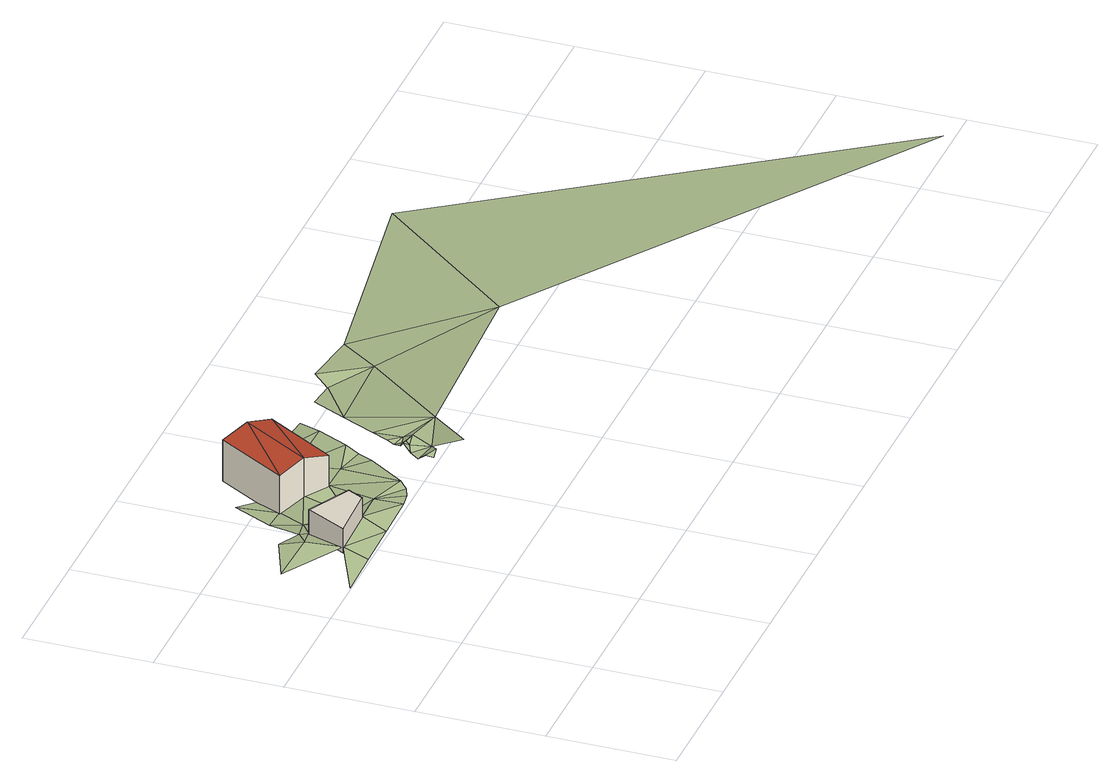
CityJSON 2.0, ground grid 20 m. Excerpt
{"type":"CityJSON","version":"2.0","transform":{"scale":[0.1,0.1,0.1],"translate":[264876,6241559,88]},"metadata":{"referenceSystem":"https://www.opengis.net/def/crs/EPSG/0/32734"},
"CityObjects":{
"building1":{"type":"Building","attributes":{"address":"61A Rhodes Avenue University Estate Cape Town","building":"house","building:levels":1,"building_height":4.1,"roof_height":97.2,"ground_height":93,"plus_code":"4FRW3F64+3FP"},"geometry":[{"type":"Solid","lod":"1","boundaries":[[[[0,1,2,3]],[[1,4,5,2]],[[4,6,7,5]],[[6,0,3,7]],[[3,2,5,7]],[[6,4,1,0]]]]}]},
"building2":{"type":"Building","attributes":{"address":"90 Ritchie Street University Estate Cape Town","building":"house","building:levels":2,"building_height":6.9,"roof_height":98.9,"ground_height":90.9,"plus_code":"4FRW3F64+4GG"},"geometry":[{"type":"Solid","lod":"2","boundaries":[[[[8,9,10]],[[10,9,11]],[[12,13,8]],[[8,13,9]],[[14,15,8,10]],[[15,16,12,8]],[[16,17,13,12]],[[17,18,9,13]],[[18,19,11,9]],[[19,14,10,11]],[[19,18,17,16,15,14]]]],"semantics":{"surfaces":[{"type":"RoofSurface"},{"type":"WallSurface"},{"type":"GroundSurface"}],"values":[[0,0,0,0,1,1,1,1,1,1,2]]}}]},
"terrain1":{"type":"TINRelief","geometry":[{"type":"CompositeSurface","lod":"1","boundaries":[[[20,21,22]],[[20,23,24]],[[23,25,24]],[[26,20,22]],[[20,27,23]],[[28,25,23]],[[28,23,27]],[[26,29,20]],[[28,27,30]],[[27,31,30]],[[32,28,30]],[[33,29,26]],[[30,31,6]],[[34,32,30]],[[6,29,35]],[[29,33,35]],[[30,6,36]],[[32,34,37]],[[36,34,30]],[[33,38,35]],[[35,39,6]],[[34,40,37]],[[35,38,41]],[[6,39,36]],[[41,42,35]],[[39,35,42]],[[39,42,43]],[[44,39,43]],[[42,45,43]],[[46,47,48]],[[49,47,46]],[[45,50,43]],[[51,44,43]],[[46,52,49]],[[52,53,49]],[[51,43,50]],[[54,53,52]],[[53,54,55]],[[55,54,56]],[[55,56,57]],[[58,54,52]],[[56,59,57]],[[56,54,58]],[[44,60,61]],[[57,59,62]],[[63,52,64]],[[44,51,60]],[[59,56,58]],[[65,62,59]],[[65,59,58]],[[62,65,66]],[[63,58,52]],[[66,65,67]],[[63,65,58]],[[60,68,61]],[[63,67,65]],[[63,69,67]],[[63,70,69]],[[69,71,72]],[[69,70,71]],[[73,71,70]],[[74,70,63]],[[75,73,70]],[[75,70,74]],[[76,75,74]],[[74,77,76]]]}]}
},
"vertices":[
[136,482,50],[103,418,50],[103,418,91],[136,482,91],[193,421,50],[193,421,91],[206,446,50],[206,446,91],
[303,636,111],[237,526,111],[342,613,98],[276,502,98],[264,660,98],[198,549,98],[342,613,29],[303,636,29],[264,660,29],[198,549,29],[237,526,29],[276,502,29],
[103,418,60],[5,372,57],[85,373,59],[99,475,59],[39,490,37],[96,514,49],[164,374,60],[136,482,51],[131,495,49],[193,421,59],[168,502,43],[170,464,51],[162,551,35],[244,376,60],[198,549,36],[248,423,57],[237,526,47],[198,616,31],[266,379,60],[276,502,47],[223,591,31],[288,388,58],[305,402,58],[322,500,49],[317,570,42],[352,463,53],[381,375,74],[359,383,74],[358,371,74],[371,399,58],[368,489,50],[385,515,50],[401,389,64],[383,415,58],[394,420,64],[396,431,64],[402,429,64],[397,433,64],[421,425,64],[406,438,52],[417,567,44],[342,613,38],[406,448,52],[474,410,67],[398,339,88],[430,443,52],[415,462,52],[433,491,48],[440,604,36],[469,548,41],[625,557,35],[551,602,32],[505,605,34],[581,632,32],[832,440,40],[681,623,26],[1081,693,2],[1524,9,18]
]}
